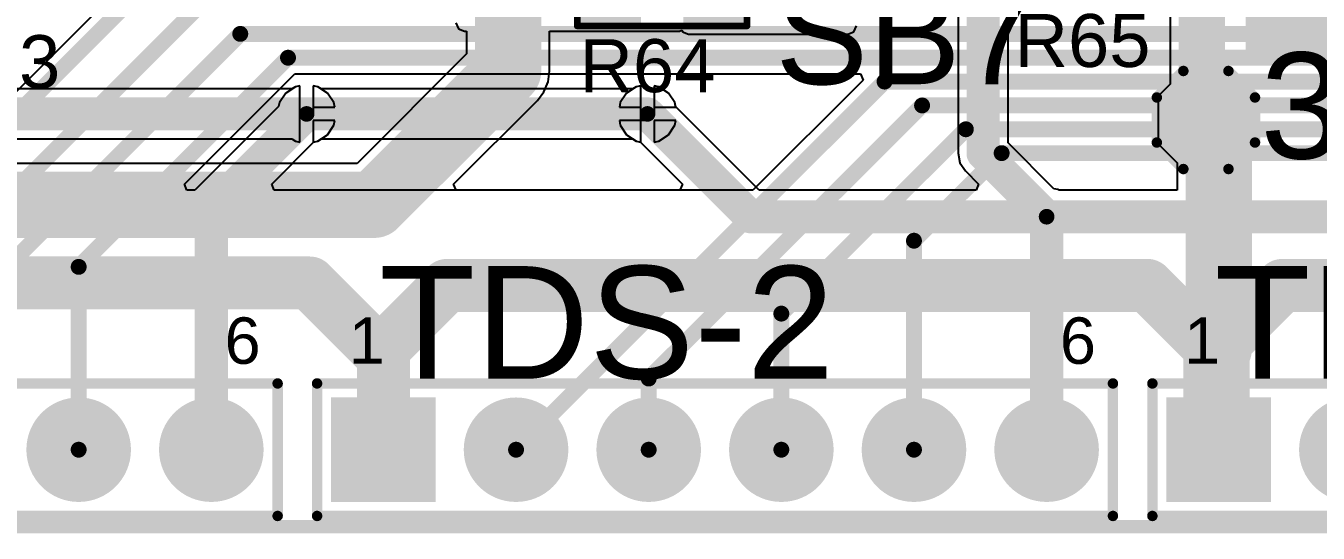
# Model space of a CAD drawing. Header units: millimetres. Extents: x 0 to 214, y 0 to 214.
# Drawn here: x 1.202 to 2.177, y -0.111 to 0.272 of the extents above; entities that cross this region are included whole.
import ezdxf

# ---------------------------------------------------------------- set-up
doc = ezdxf.new("R2010")
doc.units = ezdxf.units.MM
doc.header["$MEASUREMENT"] = 0
for name, color, linetype in [('BottomLayer', 5, 'Continuous'), ('BottomSolder', 6, 'Continuous'), ('Mechanical2', 216, 'Continuous'), ('MultiLayer', 9, 'Continuous'), ('PadHoleLayer', 156, 'Continuous'), ('TopLayer', 1, 'Continuous'), ('TopOverlay', 2, 'Continuous'), ('TopPaste', 8, 'Continuous'), ('TopSolder', 216, 'Continuous'), ('ViaHoleLayer', 16, 'Continuous')]:
    doc.layers.add(name, color=color, linetype=linetype)
doc.styles.add('Arial', font='', dxfattribs={"height": 0.2})
doc.styles.get('Arial').set_extended_font_data('Arial')

# ---------------------------------------------------------------- blocks, each defined once
blk = doc.blocks.new('RES_0805_230')
at = {"layer": 'TopLayer'}
for points in [[(-0.06, 0.025), (-0.02, 0.025), (-0.02, -0.025), (-0.06, -0.025)], [(0.02, 0.025), (0.06, 0.025), (0.06, -0.025), (0.02, -0.025)]]:
    blk.add_hatch(color=1, dxfattribs=at).paths.add_polyline_path(points)
at = {"layer": 'TopPaste'}
for points in [[(-0.06, 0.025), (-0.02, 0.025), (-0.02, -0.025), (-0.06, -0.025)], [(0.02, 0.025), (0.06, 0.025), (0.06, -0.025), (0.02, -0.025)]]:
    blk.add_hatch(color=8, dxfattribs=at).paths.add_polyline_path(points)
at = {"layer": 'TopSolder'}
for points in [[(-0.064, 0.029), (-0.016, 0.029), (-0.016, -0.029), (-0.064, -0.029)], [(0.016, 0.029), (0.064, 0.029), (0.064, -0.029), (0.016, -0.029)]]:
    blk.add_hatch(color=216, dxfattribs=at).paths.add_polyline_path(points)
at = {"layer": 'TopOverlay', "const_width": 0.005}
for points in [[(-0.064, 0.029), (0.064, 0.029)], [(-0.064, -0.029), (-0.064, 0.029)], [(0.064, -0.029), (0.064, 0.029)], [(-0.064, -0.029), (0.064, -0.029)]]:
    blk.add_lwpolyline(points, dxfattribs=at)
at = {"layer": 'TopOverlay', "const_width": 0.0025}
for points in [[(-0.06525, 0.029, 1), (-0.06275, 0.029, 1)], [(-0.06525, 0.029, 1), (-0.06275, 0.029, 1)], [(0.06275, 0.029, 1), (0.06525, 0.029, 1)], [(0.06275, 0.029, 1), (0.06525, 0.029, 1)], [(-0.06525, -0.029, 1), (-0.06275, -0.029, 1)], [(-0.06525, -0.029, 1), (-0.06275, -0.029, 1)], [(0.06275, -0.029, 1), (0.06525, -0.029, 1)], [(0.06275, -0.029, 1), (0.06525, -0.029, 1)]]:
    blk.add_lwpolyline(points, format="xyb", close=True, dxfattribs=at)
blk = doc.blocks.new('HDR1X6_323')
at = {"layer": 'BottomLayer'}
blk.add_hatch(color=5, dxfattribs=at).paths.add_polyline_path([(-0.03543, 0.03543), (0.03543, 0.03543), (0.03543, -0.03543), (-0.03543, -0.03543)])
h = blk.add_hatch(color=5, dxfattribs=at)
edge = h.paths.add_edge_path()
edge.add_arc((0.1, 0), 0.03543, 0, 360)
h = blk.add_hatch(color=5, dxfattribs=at)
edge = h.paths.add_edge_path()
edge.add_arc((0.2, 0), 0.03543, 0, 360)
h = blk.add_hatch(color=5, dxfattribs=at)
edge = h.paths.add_edge_path()
edge.add_arc((0.3, 0), 0.03543, 0, 360)
h = blk.add_hatch(color=5, dxfattribs=at)
edge = h.paths.add_edge_path()
edge.add_arc((0.4, 0), 0.03543, 0, 360)
h = blk.add_hatch(color=5, dxfattribs=at)
edge = h.paths.add_edge_path()
edge.add_arc((0.5, 0), 0.03543, 0, 360)
at = {"layer": 'BottomSolder'}
blk.add_hatch(color=6, dxfattribs=at).paths.add_polyline_path([(-0.03943, 0.03943), (0.03943, 0.03943), (0.03943, -0.03943), (-0.03943, -0.03943)])
h = blk.add_hatch(color=6, dxfattribs=at)
edge = h.paths.add_edge_path()
edge.add_arc((0.1, 0), 0.03943, 0, 360)
h = blk.add_hatch(color=6, dxfattribs=at)
edge = h.paths.add_edge_path()
edge.add_arc((0.2, 0), 0.03943, 0, 360)
h = blk.add_hatch(color=6, dxfattribs=at)
edge = h.paths.add_edge_path()
edge.add_arc((0.3, 0), 0.03943, 0, 360)
h = blk.add_hatch(color=6, dxfattribs=at)
edge = h.paths.add_edge_path()
edge.add_arc((0.4, 0), 0.03943, 0, 360)
h = blk.add_hatch(color=6, dxfattribs=at)
edge = h.paths.add_edge_path()
edge.add_arc((0.5, 0), 0.03943, 0, 360)
at = {"layer": 'MultiLayer'}
blk.add_hatch(color=9, dxfattribs=at).paths.add_polyline_path([(-0.03543, 0.03543), (0.03543, 0.03543), (0.03543, -0.03543), (-0.03543, -0.03543)])
h = blk.add_hatch(color=9, dxfattribs=at)
edge = h.paths.add_edge_path()
edge.add_arc((0.1, 0), 0.03543, 0, 360)
h = blk.add_hatch(color=9, dxfattribs=at)
edge = h.paths.add_edge_path()
edge.add_arc((0.2, 0), 0.03543, 0, 360)
h = blk.add_hatch(color=9, dxfattribs=at)
edge = h.paths.add_edge_path()
edge.add_arc((0.3, 0), 0.03543, 0, 360)
h = blk.add_hatch(color=9, dxfattribs=at)
edge = h.paths.add_edge_path()
edge.add_arc((0.4, 0), 0.03543, 0, 360)
h = blk.add_hatch(color=9, dxfattribs=at)
edge = h.paths.add_edge_path()
edge.add_arc((0.5, 0), 0.03543, 0, 360)
at = {"layer": 'PadHoleLayer'}
h = blk.add_hatch(color=156, dxfattribs=at)
edge = h.paths.add_edge_path()
edge.add_arc((0, 0), 0.01772, 0, 360)
h = blk.add_hatch(color=156, dxfattribs=at)
edge = h.paths.add_edge_path()
edge.add_arc((0.1, 0), 0.01772, 0, 360)
h = blk.add_hatch(color=156, dxfattribs=at)
edge = h.paths.add_edge_path()
edge.add_arc((0.2, 0), 0.01772, 0, 360)
h = blk.add_hatch(color=156, dxfattribs=at)
edge = h.paths.add_edge_path()
edge.add_arc((0.3, 0), 0.01772, 0, 360)
h = blk.add_hatch(color=156, dxfattribs=at)
edge = h.paths.add_edge_path()
edge.add_arc((0.4, 0), 0.01772, 0, 360)
h = blk.add_hatch(color=156, dxfattribs=at)
edge = h.paths.add_edge_path()
edge.add_arc((0.5, 0), 0.01772, 0, 360)
at = {"layer": 'TopLayer'}
blk.add_hatch(color=1, dxfattribs=at).paths.add_polyline_path([(-0.03543, 0.03543), (0.03543, 0.03543), (0.03543, -0.03543), (-0.03543, -0.03543)])
h = blk.add_hatch(color=1, dxfattribs=at)
edge = h.paths.add_edge_path()
edge.add_arc((0.1, 0), 0.03543, 0, 360)
h = blk.add_hatch(color=1, dxfattribs=at)
edge = h.paths.add_edge_path()
edge.add_arc((0.2, 0), 0.03543, 0, 360)
h = blk.add_hatch(color=1, dxfattribs=at)
edge = h.paths.add_edge_path()
edge.add_arc((0.3, 0), 0.03543, 0, 360)
h = blk.add_hatch(color=1, dxfattribs=at)
edge = h.paths.add_edge_path()
edge.add_arc((0.4, 0), 0.03543, 0, 360)
h = blk.add_hatch(color=1, dxfattribs=at)
edge = h.paths.add_edge_path()
edge.add_arc((0.5, 0), 0.03543, 0, 360)
at = {"layer": 'TopSolder'}
blk.add_hatch(color=216, dxfattribs=at).paths.add_polyline_path([(-0.03943, 0.03943), (0.03943, 0.03943), (0.03943, -0.03943), (-0.03943, -0.03943)])
h = blk.add_hatch(color=216, dxfattribs=at)
edge = h.paths.add_edge_path()
edge.add_arc((0.1, 0), 0.03943, 0, 360)
h = blk.add_hatch(color=216, dxfattribs=at)
edge = h.paths.add_edge_path()
edge.add_arc((0.2, 0), 0.03943, 0, 360)
h = blk.add_hatch(color=216, dxfattribs=at)
edge = h.paths.add_edge_path()
edge.add_arc((0.3, 0), 0.03943, 0, 360)
h = blk.add_hatch(color=216, dxfattribs=at)
edge = h.paths.add_edge_path()
edge.add_arc((0.4, 0), 0.03943, 0, 360)
h = blk.add_hatch(color=216, dxfattribs=at)
edge = h.paths.add_edge_path()
edge.add_arc((0.5, 0), 0.03943, 0, 360)
at = {"layer": 'TopOverlay', "const_width": 0.00787}
for points in [[(-0.05, 0.05), (0.55, 0.05)], [(-0.05, -0.05), (-0.05, 0.05)], [(0.55, -0.05), (0.55, 0.05)], [(-0.05, -0.05), (0.55, -0.05)]]:
    blk.add_lwpolyline(points, dxfattribs=at)
at = {"layer": 'TopOverlay', "const_width": 0.00394}
for points in [[(-0.05197, 0.05, 1), (-0.04803, 0.05, 1)], [(-0.05197, 0.05, 1), (-0.04803, 0.05, 1)], [(0.54803, 0.05, 1), (0.55197, 0.05, 1)], [(0.54803, 0.05, 1), (0.55197, 0.05, 1)], [(-0.05197, -0.05, 1), (-0.04803, -0.05, 1)], [(-0.05197, -0.05, 1), (-0.04803, -0.05, 1)], [(0.54803, -0.05, 1), (0.55197, -0.05, 1)], [(0.54803, -0.05, 1), (0.55197, -0.05, 1)]]:
    blk.add_lwpolyline(points, format="xyb", close=True, dxfattribs=at)
blk = doc.blocks.new('HDR1X6_324')
at = {"layer": 'BottomLayer'}
blk.add_hatch(color=5, dxfattribs=at).paths.add_polyline_path([(-0.03543, 0.03543), (0.03543, 0.03543), (0.03543, -0.03543), (-0.03543, -0.03543)])
h = blk.add_hatch(color=5, dxfattribs=at)
edge = h.paths.add_edge_path()
edge.add_arc((0.1, 0), 0.03543, 0, 360)
h = blk.add_hatch(color=5, dxfattribs=at)
edge = h.paths.add_edge_path()
edge.add_arc((0.2, 0), 0.03543, 0, 360)
h = blk.add_hatch(color=5, dxfattribs=at)
edge = h.paths.add_edge_path()
edge.add_arc((0.3, 0), 0.03543, 0, 360)
h = blk.add_hatch(color=5, dxfattribs=at)
edge = h.paths.add_edge_path()
edge.add_arc((0.4, 0), 0.03543, 0, 360)
h = blk.add_hatch(color=5, dxfattribs=at)
edge = h.paths.add_edge_path()
edge.add_arc((0.5, 0), 0.03543, 0, 360)
at = {"layer": 'BottomSolder'}
blk.add_hatch(color=6, dxfattribs=at).paths.add_polyline_path([(-0.03943, 0.03943), (0.03943, 0.03943), (0.03943, -0.03943), (-0.03943, -0.03943)])
h = blk.add_hatch(color=6, dxfattribs=at)
edge = h.paths.add_edge_path()
edge.add_arc((0.1, 0), 0.03943, 0, 360)
h = blk.add_hatch(color=6, dxfattribs=at)
edge = h.paths.add_edge_path()
edge.add_arc((0.2, 0), 0.03943, 0, 360)
h = blk.add_hatch(color=6, dxfattribs=at)
edge = h.paths.add_edge_path()
edge.add_arc((0.3, 0), 0.03943, 0, 360)
h = blk.add_hatch(color=6, dxfattribs=at)
edge = h.paths.add_edge_path()
edge.add_arc((0.4, 0), 0.03943, 0, 360)
h = blk.add_hatch(color=6, dxfattribs=at)
edge = h.paths.add_edge_path()
edge.add_arc((0.5, 0), 0.03943, 0, 360)
at = {"layer": 'MultiLayer'}
blk.add_hatch(color=9, dxfattribs=at).paths.add_polyline_path([(-0.03543, 0.03543), (0.03543, 0.03543), (0.03543, -0.03543), (-0.03543, -0.03543)])
h = blk.add_hatch(color=9, dxfattribs=at)
edge = h.paths.add_edge_path()
edge.add_arc((0.1, 0), 0.03543, 0, 360)
h = blk.add_hatch(color=9, dxfattribs=at)
edge = h.paths.add_edge_path()
edge.add_arc((0.2, 0), 0.03543, 0, 360)
h = blk.add_hatch(color=9, dxfattribs=at)
edge = h.paths.add_edge_path()
edge.add_arc((0.3, 0), 0.03543, 0, 360)
h = blk.add_hatch(color=9, dxfattribs=at)
edge = h.paths.add_edge_path()
edge.add_arc((0.4, 0), 0.03543, 0, 360)
h = blk.add_hatch(color=9, dxfattribs=at)
edge = h.paths.add_edge_path()
edge.add_arc((0.5, 0), 0.03543, 0, 360)
at = {"layer": 'PadHoleLayer'}
h = blk.add_hatch(color=156, dxfattribs=at)
edge = h.paths.add_edge_path()
edge.add_arc((0, 0), 0.01772, 0, 360)
h = blk.add_hatch(color=156, dxfattribs=at)
edge = h.paths.add_edge_path()
edge.add_arc((0.1, 0), 0.01772, 0, 360)
h = blk.add_hatch(color=156, dxfattribs=at)
edge = h.paths.add_edge_path()
edge.add_arc((0.2, 0), 0.01772, 0, 360)
h = blk.add_hatch(color=156, dxfattribs=at)
edge = h.paths.add_edge_path()
edge.add_arc((0.3, 0), 0.01772, 0, 360)
h = blk.add_hatch(color=156, dxfattribs=at)
edge = h.paths.add_edge_path()
edge.add_arc((0.4, 0), 0.01772, 0, 360)
h = blk.add_hatch(color=156, dxfattribs=at)
edge = h.paths.add_edge_path()
edge.add_arc((0.5, 0), 0.01772, 0, 360)
at = {"layer": 'TopLayer'}
blk.add_hatch(color=1, dxfattribs=at).paths.add_polyline_path([(-0.03543, 0.03543), (0.03543, 0.03543), (0.03543, -0.03543), (-0.03543, -0.03543)])
h = blk.add_hatch(color=1, dxfattribs=at)
edge = h.paths.add_edge_path()
edge.add_arc((0.1, 0), 0.03543, 0, 360)
h = blk.add_hatch(color=1, dxfattribs=at)
edge = h.paths.add_edge_path()
edge.add_arc((0.2, 0), 0.03543, 0, 360)
h = blk.add_hatch(color=1, dxfattribs=at)
edge = h.paths.add_edge_path()
edge.add_arc((0.3, 0), 0.03543, 0, 360)
h = blk.add_hatch(color=1, dxfattribs=at)
edge = h.paths.add_edge_path()
edge.add_arc((0.4, 0), 0.03543, 0, 360)
h = blk.add_hatch(color=1, dxfattribs=at)
edge = h.paths.add_edge_path()
edge.add_arc((0.5, 0), 0.03543, 0, 360)
at = {"layer": 'TopSolder'}
blk.add_hatch(color=216, dxfattribs=at).paths.add_polyline_path([(-0.03943, 0.03943), (0.03943, 0.03943), (0.03943, -0.03943), (-0.03943, -0.03943)])
h = blk.add_hatch(color=216, dxfattribs=at)
edge = h.paths.add_edge_path()
edge.add_arc((0.1, 0), 0.03943, 0, 360)
h = blk.add_hatch(color=216, dxfattribs=at)
edge = h.paths.add_edge_path()
edge.add_arc((0.2, 0), 0.03943, 0, 360)
h = blk.add_hatch(color=216, dxfattribs=at)
edge = h.paths.add_edge_path()
edge.add_arc((0.3, 0), 0.03943, 0, 360)
h = blk.add_hatch(color=216, dxfattribs=at)
edge = h.paths.add_edge_path()
edge.add_arc((0.4, 0), 0.03943, 0, 360)
h = blk.add_hatch(color=216, dxfattribs=at)
edge = h.paths.add_edge_path()
edge.add_arc((0.5, 0), 0.03943, 0, 360)
at = {"layer": 'TopOverlay', "const_width": 0.00787}
for points in [[(-0.05, 0.05), (0.55, 0.05)], [(-0.05, -0.05), (-0.05, 0.05)], [(0.55, -0.05), (0.55, 0.05)], [(-0.05, -0.05), (0.55, -0.05)]]:
    blk.add_lwpolyline(points, dxfattribs=at)
at = {"layer": 'TopOverlay', "const_width": 0.00394}
for points in [[(-0.05197, 0.05, 1), (-0.04803, 0.05, 1)], [(-0.05197, 0.05, 1), (-0.04803, 0.05, 1)], [(0.54803, 0.05, 1), (0.55197, 0.05, 1)], [(0.54803, 0.05, 1), (0.55197, 0.05, 1)], [(-0.05197, -0.05, 1), (-0.04803, -0.05, 1)], [(-0.05197, -0.05, 1), (-0.04803, -0.05, 1)], [(0.54803, -0.05, 1), (0.55197, -0.05, 1)], [(0.54803, -0.05, 1), (0.55197, -0.05, 1)]]:
    blk.add_lwpolyline(points, format="xyb", close=True, dxfattribs=at)
blk = doc.blocks.new('HDR1X6_325')
at = {"layer": 'BottomLayer'}
blk.add_hatch(color=5, dxfattribs=at).paths.add_polyline_path([(-0.03543, 0.03543), (0.03543, 0.03543), (0.03543, -0.03543), (-0.03543, -0.03543)])
h = blk.add_hatch(color=5, dxfattribs=at)
edge = h.paths.add_edge_path()
edge.add_arc((0.1, 0), 0.03543, 0, 360)
h = blk.add_hatch(color=5, dxfattribs=at)
edge = h.paths.add_edge_path()
edge.add_arc((0.2, 0), 0.03543, 0, 360)
h = blk.add_hatch(color=5, dxfattribs=at)
edge = h.paths.add_edge_path()
edge.add_arc((0.3, 0), 0.03543, 0, 360)
h = blk.add_hatch(color=5, dxfattribs=at)
edge = h.paths.add_edge_path()
edge.add_arc((0.4, 0), 0.03543, 0, 360)
h = blk.add_hatch(color=5, dxfattribs=at)
edge = h.paths.add_edge_path()
edge.add_arc((0.5, 0), 0.03543, 0, 360)
at = {"layer": 'BottomSolder'}
blk.add_hatch(color=6, dxfattribs=at).paths.add_polyline_path([(-0.03943, 0.03943), (0.03943, 0.03943), (0.03943, -0.03943), (-0.03943, -0.03943)])
h = blk.add_hatch(color=6, dxfattribs=at)
edge = h.paths.add_edge_path()
edge.add_arc((0.1, 0), 0.03943, 0, 360)
h = blk.add_hatch(color=6, dxfattribs=at)
edge = h.paths.add_edge_path()
edge.add_arc((0.2, 0), 0.03943, 0, 360)
h = blk.add_hatch(color=6, dxfattribs=at)
edge = h.paths.add_edge_path()
edge.add_arc((0.3, 0), 0.03943, 0, 360)
h = blk.add_hatch(color=6, dxfattribs=at)
edge = h.paths.add_edge_path()
edge.add_arc((0.4, 0), 0.03943, 0, 360)
h = blk.add_hatch(color=6, dxfattribs=at)
edge = h.paths.add_edge_path()
edge.add_arc((0.5, 0), 0.03943, 0, 360)
at = {"layer": 'MultiLayer'}
blk.add_hatch(color=9, dxfattribs=at).paths.add_polyline_path([(-0.03543, 0.03543), (0.03543, 0.03543), (0.03543, -0.03543), (-0.03543, -0.03543)])
h = blk.add_hatch(color=9, dxfattribs=at)
edge = h.paths.add_edge_path()
edge.add_arc((0.1, 0), 0.03543, 0, 360)
h = blk.add_hatch(color=9, dxfattribs=at)
edge = h.paths.add_edge_path()
edge.add_arc((0.2, 0), 0.03543, 0, 360)
h = blk.add_hatch(color=9, dxfattribs=at)
edge = h.paths.add_edge_path()
edge.add_arc((0.3, 0), 0.03543, 0, 360)
h = blk.add_hatch(color=9, dxfattribs=at)
edge = h.paths.add_edge_path()
edge.add_arc((0.4, 0), 0.03543, 0, 360)
h = blk.add_hatch(color=9, dxfattribs=at)
edge = h.paths.add_edge_path()
edge.add_arc((0.5, 0), 0.03543, 0, 360)
at = {"layer": 'PadHoleLayer'}
h = blk.add_hatch(color=156, dxfattribs=at)
edge = h.paths.add_edge_path()
edge.add_arc((0, 0), 0.01772, 0, 360)
h = blk.add_hatch(color=156, dxfattribs=at)
edge = h.paths.add_edge_path()
edge.add_arc((0.1, 0), 0.01772, 0, 360)
h = blk.add_hatch(color=156, dxfattribs=at)
edge = h.paths.add_edge_path()
edge.add_arc((0.2, 0), 0.01772, 0, 360)
h = blk.add_hatch(color=156, dxfattribs=at)
edge = h.paths.add_edge_path()
edge.add_arc((0.3, 0), 0.01772, 0, 360)
h = blk.add_hatch(color=156, dxfattribs=at)
edge = h.paths.add_edge_path()
edge.add_arc((0.4, 0), 0.01772, 0, 360)
h = blk.add_hatch(color=156, dxfattribs=at)
edge = h.paths.add_edge_path()
edge.add_arc((0.5, 0), 0.01772, 0, 360)
at = {"layer": 'TopLayer'}
blk.add_hatch(color=1, dxfattribs=at).paths.add_polyline_path([(-0.03543, 0.03543), (0.03543, 0.03543), (0.03543, -0.03543), (-0.03543, -0.03543)])
h = blk.add_hatch(color=1, dxfattribs=at)
edge = h.paths.add_edge_path()
edge.add_arc((0.1, 0), 0.03543, 0, 360)
h = blk.add_hatch(color=1, dxfattribs=at)
edge = h.paths.add_edge_path()
edge.add_arc((0.2, 0), 0.03543, 0, 360)
h = blk.add_hatch(color=1, dxfattribs=at)
edge = h.paths.add_edge_path()
edge.add_arc((0.3, 0), 0.03543, 0, 360)
h = blk.add_hatch(color=1, dxfattribs=at)
edge = h.paths.add_edge_path()
edge.add_arc((0.4, 0), 0.03543, 0, 360)
h = blk.add_hatch(color=1, dxfattribs=at)
edge = h.paths.add_edge_path()
edge.add_arc((0.5, 0), 0.03543, 0, 360)
at = {"layer": 'TopSolder'}
blk.add_hatch(color=216, dxfattribs=at).paths.add_polyline_path([(-0.03943, 0.03943), (0.03943, 0.03943), (0.03943, -0.03943), (-0.03943, -0.03943)])
h = blk.add_hatch(color=216, dxfattribs=at)
edge = h.paths.add_edge_path()
edge.add_arc((0.1, 0), 0.03943, 0, 360)
h = blk.add_hatch(color=216, dxfattribs=at)
edge = h.paths.add_edge_path()
edge.add_arc((0.2, 0), 0.03943, 0, 360)
h = blk.add_hatch(color=216, dxfattribs=at)
edge = h.paths.add_edge_path()
edge.add_arc((0.3, 0), 0.03943, 0, 360)
h = blk.add_hatch(color=216, dxfattribs=at)
edge = h.paths.add_edge_path()
edge.add_arc((0.4, 0), 0.03943, 0, 360)
h = blk.add_hatch(color=216, dxfattribs=at)
edge = h.paths.add_edge_path()
edge.add_arc((0.5, 0), 0.03943, 0, 360)
at = {"layer": 'TopOverlay', "const_width": 0.00787}
for points in [[(-0.05, 0.05), (0.55, 0.05)], [(-0.05, -0.05), (-0.05, 0.05)], [(0.55, -0.05), (0.55, 0.05)], [(-0.05, -0.05), (0.55, -0.05)]]:
    blk.add_lwpolyline(points, dxfattribs=at)
at = {"layer": 'TopOverlay', "const_width": 0.00394}
for points in [[(-0.05197, 0.05, 1), (-0.04803, 0.05, 1)], [(-0.05197, 0.05, 1), (-0.04803, 0.05, 1)], [(0.54803, 0.05, 1), (0.55197, 0.05, 1)], [(0.54803, 0.05, 1), (0.55197, 0.05, 1)], [(-0.05197, -0.05, 1), (-0.04803, -0.05, 1)], [(-0.05197, -0.05, 1), (-0.04803, -0.05, 1)], [(0.54803, -0.05, 1), (0.55197, -0.05, 1)], [(0.54803, -0.05, 1), (0.55197, -0.05, 1)]]:
    blk.add_lwpolyline(points, format="xyb", close=True, dxfattribs=at)
blk = doc.blocks.new('TEST_POINT_327')
at = {"layer": 'TopLayer'}
blk.add_hatch(color=1, dxfattribs=at).paths.add_polyline_path([(0.015, 0.03), (-0.015, 0.03), (-0.03, 0.015), (-0.03, -0.015), (-0.015, -0.03), (0.015, -0.03), (0.03, -0.015), (0.03, 0.015)])
at = {"layer": 'TopPaste'}
blk.add_hatch(color=8, dxfattribs=at).paths.add_polyline_path([(0.015, 0.03), (-0.015, 0.03), (-0.03, 0.015), (-0.03, -0.015), (-0.015, -0.03), (0.015, -0.03), (0.03, -0.015), (0.03, 0.015)])
at = {"layer": 'TopSolder'}
blk.add_hatch(color=216, dxfattribs=at).paths.add_polyline_path([(0.017, 0.034), (-0.017, 0.034), (-0.034, 0.017), (-0.034, -0.017), (-0.017, -0.034), (0.017, -0.034), (0.034, -0.017), (0.034, 0.017)])
at = {"layer": 'TopOverlay', "const_width": 0.00787}
for points in [[(-0.037, 0.017), (-0.017, 0.037)], [(-0.017, 0.037), (0.017, 0.037)], [(-0.017, 0.037), (0.017, 0.037)], [(0.017, 0.037), (0.037, 0.017)], [(-0.037, -0.017), (-0.037, 0.017)], [(0.037, -0.017), (0.037, 0.017)], [(-0.037, -0.017), (-0.017, -0.037)], [(0.017, -0.037), (0.037, -0.017)], [(-0.017, -0.037), (0.017, -0.037)], [(-0.017, -0.037), (0.017, -0.037)]]:
    blk.add_lwpolyline(points, dxfattribs=at)
at = {"layer": 'TopOverlay', "const_width": 0.00394}
for points in [[(-0.01897, 0.037, 1), (-0.01503, 0.037, 1)], [(-0.01897, 0.037, 1), (-0.01503, 0.037, 1)], [(-0.01897, 0.037, 1), (-0.01503, 0.037, 1)], [(0.01503, 0.037, 1), (0.01897, 0.037, 1)], [(0.01503, 0.037, 1), (0.01897, 0.037, 1)], [(0.01503, 0.037, 1), (0.01897, 0.037, 1)], [(-0.03897, 0.017, 1), (-0.03503, 0.017, 1)], [(-0.03897, 0.017, 1), (-0.03503, 0.017, 1)], [(0.03503, 0.017, 1), (0.03897, 0.017, 1)], [(0.03503, 0.017, 1), (0.03897, 0.017, 1)], [(-0.03897, -0.017, 1), (-0.03503, -0.017, 1)], [(-0.03897, -0.017, 1), (-0.03503, -0.017, 1)], [(0.03503, -0.017, 1), (0.03897, -0.017, 1)], [(0.03503, -0.017, 1), (0.03897, -0.017, 1)], [(-0.01897, -0.037, 1), (-0.01503, -0.037, 1)], [(-0.01897, -0.037, 1), (-0.01503, -0.037, 1)], [(-0.01897, -0.037, 1), (-0.01503, -0.037, 1)], [(0.01503, -0.037, 1), (0.01897, -0.037, 1)], [(0.01503, -0.037, 1), (0.01897, -0.037, 1)], [(0.01503, -0.037, 1), (0.01897, -0.037, 1)]]:
    blk.add_lwpolyline(points, format="xyb", close=True, dxfattribs=at)

msp = doc.modelspace()

# ---------------------------------------------------------------- hatches: boundary and pattern name
at = {"layer": 'BottomLayer'}
h = msp.add_hatch(color=5, dxfattribs=at)
edge = h.paths.add_edge_path()
edge.add_arc((1.414, 0.2056), 0.01181, 0, 360)
h = msp.add_hatch(color=5, dxfattribs=at)
edge = h.paths.add_edge_path()
edge.add_arc((1.671, 0.2056), 0.01181, 0, 360)
h = msp.add_hatch(color=5, dxfattribs=at)
edge = h.paths.add_edge_path()
edge.add_arc((1.97189, 0.128), 0.01181, 0, 360)
at = {"layer": 'BottomSolder'}
h = msp.add_hatch(color=6, dxfattribs=at)
edge = h.paths.add_edge_path()
edge.add_arc((1.414, 0.2056), 0.00591, 0, 360)
h = msp.add_hatch(color=6, dxfattribs=at)
edge = h.paths.add_edge_path()
edge.add_arc((1.671, 0.2056), 0.00591, 0, 360)
h = msp.add_hatch(color=6, dxfattribs=at)
edge = h.paths.add_edge_path()
edge.add_arc((1.97189, 0.128), 0.00591, 0, 360)
at = {"layer": 'TopLayer'}
msp.add_hatch(color=1, dxfattribs=at).paths.add_polyline_path([(2.122, 0.247), (2.266, 0.247), (2.266, 0.588), (2.122, 0.588)])
h = msp.add_hatch(color=1, dxfattribs=at)
edge = h.paths.add_edge_path()
edge.add_arc((1.414, 0.2056), 0.01181, 0, 360)
h = msp.add_hatch(color=1, dxfattribs=at)
edge = h.paths.add_edge_path()
edge.add_arc((1.671, 0.2056), 0.01181, 0, 360)
h = msp.add_hatch(color=1, dxfattribs=at)
edge = h.paths.add_edge_path()
edge.add_arc((1.97189, 0.128), 0.01181, 0, 360)
at = {"layer": 'TopSolder'}
h = msp.add_hatch(color=216, dxfattribs=at)
edge = h.paths.add_edge_path()
edge.add_arc((1.414, 0.2056), 0.00591, 0, 360)
h = msp.add_hatch(color=216, dxfattribs=at)
edge = h.paths.add_edge_path()
edge.add_arc((1.671, 0.2056), 0.00591, 0, 360)
h = msp.add_hatch(color=216, dxfattribs=at)
edge = h.paths.add_edge_path()
edge.add_arc((1.97189, 0.128), 0.00591, 0, 360)
at = {"layer": 'ViaHoleLayer'}
h = msp.add_hatch(color=16, dxfattribs=at)
edge = h.paths.add_edge_path()
edge.add_arc((1.414, 0.2056), 0.00591, 0, 360)
h = msp.add_hatch(color=16, dxfattribs=at)
edge = h.paths.add_edge_path()
edge.add_arc((1.671, 0.2056), 0.00591, 0, 360)
h = msp.add_hatch(color=16, dxfattribs=at)
edge = h.paths.add_edge_path()
edge.add_arc((1.97189, 0.128), 0.00591, 0, 360)

# ---------------------------------------------------------------- linework, layer by layer
at = {"layer": 'BottomLayer'}
for p, q in [((1.27959, 0.30692), (1.12062, 0.14796)), ((1.32185, 0.15258), (1.40504, 0.23576)), ((1.40504, 0.23576), (1.83165, 0.23576)), ((1.83165, 0.23576), (1.83356, 0.23115)), ((1.40549, 0.22614), (1.39828, 0.22132)), ((1.409, 0.22684), (1.40549, 0.22614)), ((1.409, 0.2056), (1.409, 0.22684)), ((1.42251, 0.22614), (1.419, 0.22684)), ((1.419, 0.22684), (1.419, 0.2056)), ((1.42503, 0.22446), (1.42251, 0.22614)), ((1.65997, 0.22446), (1.42503, 0.22446)), ((1.66249, 0.22614), (1.65997, 0.22446)), ((1.666, 0.22684), (1.66249, 0.22614)), ((1.666, 0.2056), (1.666, 0.22684)), ((1.67951, 0.22614), (1.676, 0.22684)), ((1.676, 0.22684), (1.676, 0.2106)), ((1.68672, 0.22132), (1.67951, 0.22614)), ((1.83356, 0.23115), (1.75039, 0.14797)), ((1.39828, 0.22132), (1.39345, 0.21411)), ((1.69155, 0.21411), (1.68672, 0.22132)), ((1.39286, 0.21114), (1.32969, 0.14796)), ((1.39345, 0.21411), (1.39286, 0.21114)), ((1.419, 0.2056), (1.409, 0.2056)), ((1.666, 0.18435), (1.666, 0.2056)), ((1.676, 0.2106), (1.69224, 0.2106)), ((1.69224, 0.2106), (1.69155, 0.21411)), ((1.69224, 0.2006), (1.676, 0.2006)), ((1.676, 0.2006), (1.676, 0.18435)), ((1.68672, 0.18987), (1.69155, 0.19709)), ((1.69155, 0.19709), (1.69224, 0.2006)), ((1.42251, 0.18505), (1.42503, 0.18674)), ((1.42503, 0.18674), (1.65997, 0.18674)), ((1.65997, 0.18674), (1.66249, 0.18505)), ((1.67951, 0.18505), (1.68672, 0.18987)), ((1.38766, 0.15258), (1.41954, 0.18446)), ((1.41954, 0.18446), (1.42251, 0.18505)), ((1.66249, 0.18505), (1.666, 0.18435)), ((1.676, 0.18435), (1.67951, 0.18505)), ((1.32377, 0.14796), (1.32185, 0.15258)), ((1.32969, 0.14796), (1.32377, 0.14796)), ((1.38957, 0.14796), (1.38766, 0.15258)), ((1.75039, 0.14797), (1.38957, 0.14796))]:
    msp.add_line(p, q, dxfattribs=at)
for points, const_width in [([(0.94214, -0.04783), (1.29197, 0.302)], 0.012), ([(1.04454, -0.00142), (1.32997, 0.284)], 0.012), ([(1.14214, 0.04417), (1.36397, 0.266)], 0.012), ([(1.36397, 0.266), (2.42497, 0.266)], 0.012), ([(1.24214, 0.09017), (1.39997, 0.248)], 0.012), ([(1.39997, 0.248), (2.43384, 0.248)], 0.012), ([(1.57189, -0.04783), (1.84972, 0.23)], 0.012), ([(1.84972, 0.23), (2.44271, 0.23)], 0.012), ([(1.34214, 0.13374), (1.414, 0.2056)], 0.025), ([(1.414, 0.2056), (1.671, 0.2056)], 0.025), ([(1.67189, 0.00589), (1.878, 0.212)], 0.012), ([(1.878, 0.212), (2.45158, 0.212)], 0.012), ([(1.77189, 0.05489), (1.911, 0.194)], 0.012), ([(1.911, 0.194), (2.46045, 0.194)], 0.012), ([(1.87189, 0.10989), (1.938, 0.176)], 0.012), ([(1.938, 0.176), (2.46932, 0.176)], 0.012), ([(1.34214, -0.04783), (1.34214, 0.13374)], 0.025), ([(1.97189, 0.128), (2.212, 0.128)], 0.025), ([(1.97189, -0.04783), (1.97189, 0.128)], 0.025), ([(1.87189, -0.04783), (1.87189, 0.10989)], 0.012), ([(1.24214, -0.04783), (1.24214, 0.09017)], 0.012), ([(1.77189, -0.04783), (1.77189, 0.05489)], 0.012), ([(1.67189, -0.04783), (1.67189, 0.00589)], 0.012)]:
    msp.add_lwpolyline(points, dxfattribs=dict(at, const_width=const_width))
for points, const_width in [([(1.36097, 0.266, 1), (1.36697, 0.266, 1)], 0.006), ([(1.36097, 0.266, 1), (1.36697, 0.266, 1)], 0.006), ([(1.39697, 0.248, 1), (1.40297, 0.248, 1)], 0.006), ([(1.39697, 0.248, 1), (1.40297, 0.248, 1)], 0.006), ([(1.84672, 0.23, 1), (1.85272, 0.23, 1)], 0.006), ([(1.84672, 0.23, 1), (1.85272, 0.23, 1)], 0.006), ([(1.40775, 0.2056, 1), (1.42025, 0.2056, 1)], 0.0125), ([(1.40775, 0.2056, 1), (1.42025, 0.2056, 1)], 0.0125), ([(1.66475, 0.2056, 1), (1.67725, 0.2056, 1)], 0.0125), ([(1.875, 0.212, 1), (1.881, 0.212, 1)], 0.006), ([(1.875, 0.212, 1), (1.881, 0.212, 1)], 0.006), ([(1.908, 0.194, 1), (1.914, 0.194, 1)], 0.006), ([(1.908, 0.194, 1), (1.914, 0.194, 1)], 0.006), ([(1.935, 0.176, 1), (1.941, 0.176, 1)], 0.006), ([(1.935, 0.176, 1), (1.941, 0.176, 1)], 0.006), ([(1.33589, 0.13374, 1), (1.34839, 0.13374, 1)], 0.0125), ([(1.33589, 0.13374, 1), (1.34839, 0.13374, 1)], 0.0125), ([(1.96564, 0.128, 1), (1.97814, 0.128, 1)], 0.0125), ([(1.96564, 0.128, 1), (1.97814, 0.128, 1)], 0.0125), ([(1.86889, 0.10989, 1), (1.87489, 0.10989, 1)], 0.006), ([(1.86889, 0.10989, 1), (1.87489, 0.10989, 1)], 0.006), ([(1.23914, 0.09017, 1), (1.24514, 0.09017, 1)], 0.006), ([(1.23914, 0.09017, 1), (1.24514, 0.09017, 1)], 0.006), ([(1.76889, 0.05489, 1), (1.77489, 0.05489, 1)], 0.006), ([(1.76889, 0.05489, 1), (1.77489, 0.05489, 1)], 0.006), ([(1.66889, 0.00589, 1), (1.67489, 0.00589, 1)], 0.006), ([(1.66889, 0.00589, 1), (1.67489, 0.00589, 1)], 0.006), ([(1.33589, -0.04783, 1), (1.34839, -0.04783, 1)], 0.0125), ([(1.96564, -0.04783, 1), (1.97814, -0.04783, 1)], 0.0125), ([(1.23914, -0.04783, 1), (1.24514, -0.04783, 1)], 0.006), ([(1.56889, -0.04783, 1), (1.57489, -0.04783, 1)], 0.006), ([(1.66889, -0.04783, 1), (1.67489, -0.04783, 1)], 0.006), ([(1.76889, -0.04783, 1), (1.77489, -0.04783, 1)], 0.006), ([(1.86889, -0.04783, 1), (1.87489, -0.04783, 1)], 0.006)]:
    msp.add_lwpolyline(points, format="xyb", close=True, dxfattribs=dict(at, const_width=const_width))
at = {"layer": 'Mechanical2', "const_width": 0.01}
msp.add_lwpolyline([(-0.10586, -0.10583), (6.80914, -0.10583)], dxfattribs=at)
at = {"layer": 'TopLayer'}
for p, q in [((2.06504, 0.403), (2.06504, 0.22804)), ((1.90514, 0.285), (1.90514, 0.17589)), ((1.94286, 0.1837), (1.94286, 0.285)), ((1.52651, 0.27444), (1.52841, 0.26985)), ((1.52841, 0.26985), (1.533, 0.26795)), ((1.533, 0.26795), (1.53461, 0.26795)), ((1.53461, 0.26795), (1.53461, 0.25082)), ((1.59714, 0.23787), (1.59714, 0.26795)), ((1.59714, 0.26795), (1.695, 0.26795)), ((1.695, 0.26795), (1.69693, 0.26874)), ((1.69693, 0.26874), (1.69741, 0.26758)), ((1.69741, 0.26758), (1.702, 0.26568)), ((1.702, 0.26568), (1.822, 0.26568)), ((1.822, 0.26568), (1.82659, 0.26758)), ((1.82659, 0.26758), (1.82849, 0.27217)), ((1.53461, 0.25082), (1.45205, 0.16827)), ((1.59608, 0.22978), (1.59714, 0.23787)), ((1.59714, 0.23787), (1.59714, 0.23787)), ((1.40297, 0.22446), (1.11348, 0.22446)), ((1.40549, 0.22614), (1.40297, 0.22446)), ((1.409, 0.22684), (1.40549, 0.22614)), ((1.409, 0.2056), (1.409, 0.22684)), ((1.42251, 0.22614), (1.419, 0.22684)), ((1.419, 0.22684), (1.419, 0.2106)), ((1.42972, 0.22132), (1.42251, 0.22614)), ((1.59295, 0.22224), (1.59608, 0.22978)), ((1.66249, 0.22614), (1.65528, 0.22132)), ((1.666, 0.22684), (1.66249, 0.22614)), ((1.666, 0.2106), (1.666, 0.22684)), ((1.67951, 0.22614), (1.676, 0.22684)), ((1.676, 0.22684), (1.676, 0.2056)), ((1.68672, 0.22132), (1.67951, 0.22614)), ((2.06504, 0.22804), (2.056, 0.219)), ((1.43455, 0.21411), (1.42972, 0.22132)), ((1.5248, 0.15259), (1.58798, 0.21576)), ((1.58798, 0.21576), (1.59295, 0.22224)), ((1.65528, 0.22132), (1.65045, 0.21411)), ((1.69155, 0.21411), (1.68672, 0.22132)), ((2.056, 0.219), (2.056, 0.183)), ((1.409, 0.18435), (1.409, 0.2056)), ((1.419, 0.2106), (1.43524, 0.2106)), ((1.43524, 0.2106), (1.43455, 0.21411)), ((1.65045, 0.21411), (1.64976, 0.2106)), ((1.64976, 0.2106), (1.666, 0.2106)), ((1.676, 0.2056), (1.671, 0.2056)), ((1.671, 0.2056), (1.671, 0.2006)), ((1.69214, 0.21114), (1.69155, 0.21411)), ((1.7553, 0.14797), (1.69214, 0.21114)), ((1.43524, 0.2006), (1.419, 0.2006)), ((1.419, 0.2006), (1.419, 0.18435)), ((1.42972, 0.18987), (1.43455, 0.19709)), ((1.43455, 0.19709), (1.43524, 0.2006)), ((1.671, 0.2006), (1.64976, 0.2006)), ((1.64976, 0.2006), (1.65045, 0.19709)), ((1.65045, 0.19709), (1.65528, 0.18987)), ((1.05989, 0.18674), (1.40297, 0.18674)), ((1.40297, 0.18674), (1.40549, 0.18505)), ((1.42251, 0.18505), (1.42972, 0.18987)), ((1.65528, 0.18987), (1.66249, 0.18505)), ((1.40549, 0.18505), (1.409, 0.18435)), ((1.419, 0.18435), (1.42251, 0.18505)), ((1.66249, 0.18505), (1.66546, 0.18446)), ((1.66546, 0.18446), (1.69733, 0.15259)), ((1.90514, 0.17589), (1.90657, 0.16867)), ((1.97743, 0.14914), (1.94286, 0.1837)), ((2.056, 0.183), (2.07037, 0.16863)), ((1.45205, 0.16827), (0.69395, 0.16827)), ((1.90657, 0.16867), (1.91066, 0.16255)), ((2.07037, 0.16863), (2.07037, 0.14798)), ((1.91066, 0.16255), (1.92062, 0.15259)), ((1.52672, 0.14797), (1.5248, 0.15259)), ((1.69542, 0.14797), (1.52672, 0.14797)), ((1.69733, 0.15259), (1.69542, 0.14797)), ((1.91871, 0.14797), (1.7553, 0.14797)), ((1.92062, 0.15259), (1.91871, 0.14797)), ((1.9804, 0.14855), (1.97743, 0.14914)), ((1.98126, 0.14797), (1.9804, 0.14855)), ((2.07037, 0.14798), (1.98126, 0.14797))]:
    msp.add_line(p, q, dxfattribs=at)
for points, const_width in [([(2.089, 0.204), (2.089, 0.403)], 0.035), ([(1.56587, 0.23787), (1.56587, 0.355)], 0.05), ([(1.924, 0.17589), (1.924, 0.33)], 0.025), ([(1.465, 0.137), (1.56587, 0.23787)], 0.05), ([(2.092, 0.201), (2.09664, 0.19636)], 0.05), ([(1.04886, 0.2056), (1.414, 0.2056)], 0.025), ([(1.671, 0.2056), (1.7486, 0.128)], 0.025), ([(2.09664, 0.18671), (2.09664, 0.19636)], 0.05), ([(2.089, 0.204), (2.092, 0.201)], 0.025), ([(2.09664, 0.18671), (2.10164, 0.18171)], 0.05), ([(2.10164, 0.02817), (2.10164, 0.18171)], 0.05), ([(1.924, 0.17589), (1.97189, 0.128)], 0.025), ([(0.681, 0.137), (1.465, 0.137)], 0.05), ([(1.7486, 0.128), (1.97189, 0.128)], 0.025), ([(0.89197, 0.078), (1.41631, 0.078)], 0.04), ([(1.41631, 0.078), (1.47014, 0.02417)], 0.04), ([(1.47189, 0.02817), (1.51989, 0.07617)], 0.04), ([(1.51989, 0.07617), (2.04789, 0.07617)], 0.04), ([(2.04789, 0.07617), (2.09989, 0.02417)], 0.04), ([(2.10164, 0.02817), (2.14964, 0.07617)], 0.04), ([(2.14964, 0.07617), (2.67764, 0.07617)], 0.04), ([(2.09989, -0.04608), (2.09989, 0.02417)], 0.05), ([(1.47189, -0.04783), (1.47189, 0.02817)], 0.04), ([(2.10164, -0.04783), (2.10164, 0.02817)], 0.04)]:
    msp.add_lwpolyline(points, dxfattribs=dict(at, const_width=const_width))
for points, const_width in [([(1.55337, 0.23787, 1), (1.57837, 0.23787, 1)], 0.025), ([(1.55337, 0.23787, 1), (1.57837, 0.23787, 1)], 0.025), ([(2.0795, 0.201, 1), (2.1045, 0.201, 1)], 0.025), ([(1.40775, 0.2056, 1), (1.42025, 0.2056, 1)], 0.0125), ([(1.66475, 0.2056, 1), (1.67725, 0.2056, 1)], 0.0125), ([(2.08025, 0.204, 1), (2.09775, 0.204, 1)], 0.0175), ([(2.08414, 0.19636, 1), (2.10914, 0.19636, 1)], 0.025), ([(2.08414, 0.19636, 1), (2.10914, 0.19636, 1)], 0.025), ([(2.08275, 0.204, 1), (2.09525, 0.204, 1)], 0.0125), ([(2.08414, 0.18671, 1), (2.10914, 0.18671, 1)], 0.025), ([(2.08414, 0.18671, 1), (2.10914, 0.18671, 1)], 0.025), ([(2.08914, 0.18171, 1), (2.11414, 0.18171, 1)], 0.025), ([(2.08914, 0.18171, 1), (2.11414, 0.18171, 1)], 0.025), ([(2.08575, 0.201, 1), (2.09825, 0.201, 1)], 0.0125), ([(1.91775, 0.17589, 1), (1.93025, 0.17589, 1)], 0.0125), ([(1.91775, 0.17589, 1), (1.93025, 0.17589, 1)], 0.0125), ([(1.4525, 0.137, 1), (1.4775, 0.137, 1)], 0.025), ([(1.4525, 0.137, 1), (1.4775, 0.137, 1)], 0.025), ([(1.74235, 0.128, 1), (1.75485, 0.128, 1)], 0.0125), ([(1.74235, 0.128, 1), (1.75485, 0.128, 1)], 0.0125), ([(1.96564, 0.128, 1), (1.97814, 0.128, 1)], 0.0125), ([(1.96564, 0.128, 1), (1.97814, 0.128, 1)], 0.0125), ([(1.40631, 0.078, 1), (1.42631, 0.078, 1)], 0.02), ([(1.40631, 0.078, 1), (1.42631, 0.078, 1)], 0.02), ([(1.50989, 0.07617, 1), (1.52989, 0.07617, 1)], 0.02), ([(1.50989, 0.07617, 1), (1.52989, 0.07617, 1)], 0.02), ([(2.03789, 0.07617, 1), (2.05789, 0.07617, 1)], 0.02), ([(2.03789, 0.07617, 1), (2.05789, 0.07617, 1)], 0.02), ([(2.13964, 0.07617, 1), (2.15964, 0.07617, 1)], 0.02), ([(2.13964, 0.07617, 1), (2.15964, 0.07617, 1)], 0.02), ([(2.08739, 0.02417, 1), (2.11239, 0.02417, 1)], 0.025), ([(2.08914, 0.02817, 1), (2.11414, 0.02817, 1)], 0.025), ([(1.46014, 0.02417, 1), (1.48014, 0.02417, 1)], 0.02), ([(1.46189, 0.02817, 1), (1.48189, 0.02817, 1)], 0.02), ([(1.46189, 0.02817, 1), (1.48189, 0.02817, 1)], 0.02), ([(2.08989, 0.02417, 1), (2.10989, 0.02417, 1)], 0.02), ([(2.09164, 0.02817, 1), (2.11164, 0.02817, 1)], 0.02), ([(2.09164, 0.02817, 1), (2.11164, 0.02817, 1)], 0.02), ([(1.46189, -0.04783, 1), (1.48189, -0.04783, 1)], 0.02), ([(2.08739, -0.04608, 1), (2.11239, -0.04608, 1)], 0.025), ([(2.09164, -0.04783, 1), (2.11164, -0.04783, 1)], 0.02)]:
    msp.add_lwpolyline(points, format="xyb", close=True, dxfattribs=dict(at, const_width=const_width))

# ---------------------------------------------------------------- block references
for name, p in [('RES_0805_230', (1.682, 0.301)), ('TEST_POINT_327', (2.092, 0.201)), ('HDR1X6_325', (0.84214, -0.04783)), ('HDR1X6_324', (1.47189, -0.04783)), ('HDR1X6_323', (2.10164, -0.04783))]:
    msp.add_blockref(name, p)

# ---------------------------------------------------------------- texts
at = {"layer": 'TopOverlay', "style": 'Arial'}
for s, height, p in [('SB7', 0.075, (1.76738, 0.22799)), ('R65', 0.04, (1.94768, 0.24101)), ('Q33', 0.04, (1.12268, 0.22501)), ('R64', 0.04, (1.61968, 0.22201)), ('6', 0.035, (1.35214, 0.017)), ('1', 0.035, (1.44575, 0.017)), ('6', 0.035, (1.98189, 0.017)), ('1', 0.035, (2.0755, 0.017))]:
    msp.add_text(s, height=height, dxfattribs=at).set_placement(p)
for s, height, p in [('3V3', 0.08, (2.133, 0.17194)), ('TDS-2', 0.085, (1.46875, 0.00578)), ('TDS-3', 0.085, (2.0985, 0.00578))]:
    msp.add_text(s, height=height, rotation=360, dxfattribs=at).set_placement(p)

doc.saveas('drawing.dxf')
